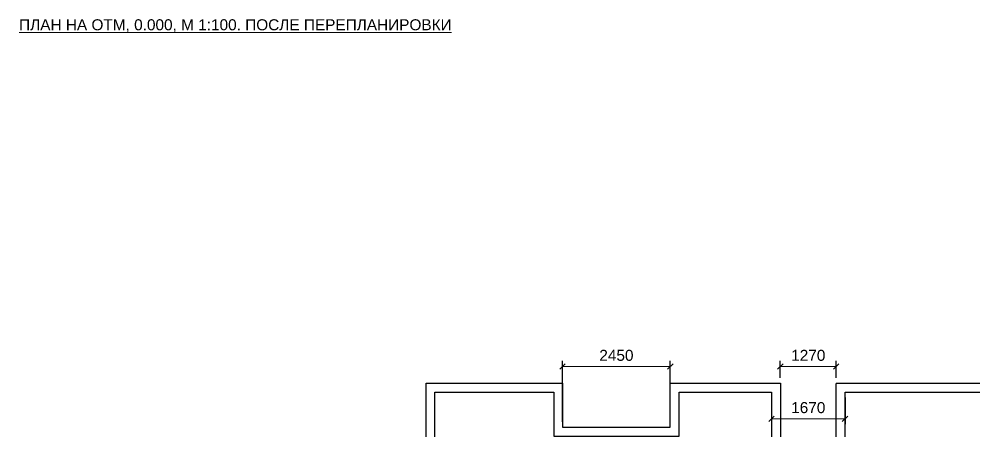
# Model space of a CAD drawing. Header units: metres. Extents: x 0 to 62.5, y -0.5 to 27.6.
# Drawn here: x 3.21 to 24.91, y 18.29 to 27.65 of the extents above; entities that cross this region are included whole.
import ezdxf
from ezdxf.enums import TextEntityAlignment as Align

# ---------------------------------------------------------------- set-up
doc = ezdxf.new("R2010")
doc.units = ezdxf.units.M
doc.header["$MEASUREMENT"] = 0
doc.layers.add('Level 50', color=7, linetype='Continuous', lineweight=0)
doc.styles.get("Standard").update_dxf_attribs({"font": 'CS_Gost2304.shx'})
doc.styles.add('Style-Arial', font='arial.ttf')
doc.dimstyles.get("Standard").update_dxf_attribs({"dimtxt": 0.18, "dimasz": 0.18, "dimexe": 0.18, "dimexo": 0.0625, "dimgap": 0.09, "dimtad": 0, "dimtih": 1, "dimtoh": 1, "dimdec": 4, "dimzin": 0, "dimdsep": 46, "dimtxsty": 'STANDARD', "dimcen": 0.09, "dimadec": 0, "dimazin": 0, "dimtfac": 1, "dimtdec": 4, "dimtofl": 0, "dimtmove": 0, "dimatfit": 3, "dimfxl": 1, "dimtolj": 1, "dimtzin": 0, "dimarcsym": 0})

# ---------------------------------------------------------------- blocks, each defined once
blk = doc.blocks.new('_Oblique')
at = {"color": 0, "linetype": 'ByBlock', "lineweight": -2}
blk.add_line((0.5, 0.5), (-0.5, -0.5), dxfattribs=at)
blk = doc.blocks.new('*D93')
at = {"color": 0, "lineweight": -2, "transparency": 16777216}
for p, q in [((20.513, 19.497), (20.513, 19.877)), ((21.783, 19.494), (21.783, 19.877))]:
    blk.add_line(p, q, dxfattribs=at)
at = {"color": 5, "lineweight": 0, "transparency": 16777216}
blk.add_line((20.513, 19.752), (21.783, 19.752), dxfattribs=at)
at = {"layer": 'Defpoints', "color": 0, "transparency": 16777216}
for p in [(21.783, 19.752), (20.513, 19.372), (21.783, 19.369)]:
    blk.add_point(p, dxfattribs=at)
at = {"color": 5, "lineweight": 0, "transparency": 16777216, "xscale": 0.125, "yscale": 0.125, "zscale": 0.125, "rotation": 180}
blk.add_blockref('_Oblique', (20.513, 19.752), dxfattribs=at)
at = {"color": 5, "lineweight": 0, "transparency": 16777216, "xscale": 0.125, "yscale": 0.125, "zscale": 0.125}
blk.add_blockref('_Oblique', (21.783, 19.752), dxfattribs=at)
at = {"color": 0, "transparency": 16777216, "insert": (21.148, 20.004), "char_height": 0.25, "attachment_point": 5, "style": 'Style-Arial'}
blk.add_mtext('1270', dxfattribs=at)
blk = doc.blocks.new('TerminatorOpen')
at = {"color": 0, "linetype": 'ByBlock', "lineweight": -2}
for q in [(-1, 0.5), (-1, 0), (-1, -0.5)]:
    blk.add_line((0, 0), q, dxfattribs=at)
blk = doc.blocks.new('*D94')
at = {"color": 0, "lineweight": -2, "transparency": 16777216}
for p, q in [((20.313, 19.047), (20.313, 18.438)), ((21.983, 19.047), (21.983, 18.438))]:
    blk.add_line(p, q, dxfattribs=at)
at = {"color": 5, "lineweight": 0, "transparency": 16777216}
blk.add_line((20.313, 18.563), (21.983, 18.563), dxfattribs=at)
at = {"layer": 'Defpoints', "color": 0, "transparency": 16777216}
for p in [(20.313, 19.172), (21.983, 19.172), (21.983, 18.563)]:
    blk.add_point(p, dxfattribs=at)
at = {"color": 5, "lineweight": 0, "transparency": 16777216, "xscale": 0.125, "yscale": 0.125, "zscale": 0.125, "rotation": 180}
blk.add_blockref('_Oblique', (20.313, 18.563), dxfattribs=at)
at = {"color": 5, "lineweight": 0, "transparency": 16777216, "xscale": 0.125, "yscale": 0.125, "zscale": 0.125}
blk.add_blockref('_Oblique', (21.983, 18.563), dxfattribs=at)
at = {"color": 0, "transparency": 16777216, "insert": (21.148, 18.816), "char_height": 0.25, "attachment_point": 5, "style": 'Style-Arial'}
blk.add_mtext('1670', dxfattribs=at)
blk = doc.blocks.new('*D95')
at = {"color": 0, "lineweight": -2, "transparency": 16777216}
for p, q in [((15.563, 18.497), (15.563, 19.877)), ((18.013, 18.497), (18.013, 19.877))]:
    blk.add_line(p, q, dxfattribs=at)
at = {"color": 5, "lineweight": 0, "transparency": 16777216}
blk.add_line((15.563, 19.752), (18.013, 19.752), dxfattribs=at)
at = {"layer": 'Defpoints', "color": 0, "transparency": 16777216}
for p in [(18.013, 19.752), (15.563, 18.372), (18.013, 18.372)]:
    blk.add_point(p, dxfattribs=at)
at = {"color": 5, "lineweight": 0, "transparency": 16777216, "xscale": 0.125, "yscale": 0.125, "zscale": 0.125, "rotation": 180}
blk.add_blockref('_Oblique', (15.563, 19.752), dxfattribs=at)
at = {"color": 5, "lineweight": 0, "transparency": 16777216, "xscale": 0.125, "yscale": 0.125, "zscale": 0.125}
blk.add_blockref('_Oblique', (18.013, 19.752), dxfattribs=at)
at = {"color": 0, "transparency": 16777216, "insert": (16.788, 20.004), "char_height": 0.25, "attachment_point": 5, "style": 'Style-Arial'}
blk.add_mtext('2450', dxfattribs=at)

msp = doc.modelspace()

# ---------------------------------------------------------------- linework, layer by layer
at = {"layer": 'Level 50', "color": 7, "linetype": 'Continuous', "lineweight": 30}
for points in [[(12.46325171, 16.95150456), (12.46325171, 19.37150456), (15.56325171, 19.37150456), (15.56325171, 18.37150456), (18.01325171, 18.37150456), (18.01325171, 19.37150456)], [(18.01325171, 19.37150456), (20.51325171, 19.37150456), (20.51325171, 15.76150456), (21.98325171, 15.76150456)], [(21.78325171, 19.37150456), (28.99325171, 19.37150456), (32.57325171, 19.37150456), (36.18325171, 19.37150456), (41.78325171, 19.37150456), (41.78325171, 19.37150456)], [(21.98325171, 15.76150456), (22.58325171, 15.76150456), (22.58325171, 16.86150456), (21.78325171, 16.86150456), (21.78325171, 19.36948512)], [(12.66325171, 16.95150456), (12.66325171, 19.17150456), (15.36325171, 19.17150456), (15.36325171, 18.17150456), (18.21325171, 18.17150456), (18.21325171, 19.17150456)], [(18.21325171, 19.17150456), (20.31325171, 19.17150456), (20.31325171, 15.56150456), (21.98325171, 15.56150456)], [(21.98325171, 15.56150456), (22.78325171, 15.56150456), (22.78325171, 17.06150456), (21.98325171, 17.06150456), (21.98325171, 19.17150456)], [(21.98325171, 19.17150456), (28.79325171, 19.17150456), (28.79325171, 18.50150456), (28.99325171, 18.50150456), (28.99325171, 19.17150456), (32.37325171, 19.17150456), (32.37325171, 18.50150456), (32.57325171, 18.50150456), (32.57325171, 19.17150456), (35.98325171, 19.17150456), (35.98325171, 18.57150456), (36.18325171, 18.57150456), (36.18325171, 19.17150456), (41.58325171, 19.17150456)]]:
    msp.add_lwpolyline(points, dxfattribs=at)

# ---------------------------------------------------------------- texts
at = {"color": 7, "linetype": 'Continuous', "lineweight": 13, "style": 'Style-Arial'}
msp.add_text('%%UПЛАН НА ОТМ, 0.000, М 1:100. ПОСЛЕ ПЕРЕПЛАНИРОВКИ', height=0.25, dxfattribs=at).set_placement((3.21377808, 27.64146683), align=Align.TOP_LEFT)

# ---------------------------------------------------------------- dimensions: what is measured, and where the dimension line sits
for base, p1, p2, picture, middle in [((18.01325171, 19.75184983), (15.56325171, 18.37150456), (18.01325171, 18.37150456), '*D95', (16.78825171, 20.00449307)), ((21.78325171, 19.75184983), (20.51325171, 19.37150456), (21.78325171, 19.36948512), '*D93', (21.14825171, 20.00449307)), ((21.98325171, 18.56288622), (20.31325171, 19.17150456), (21.98325171, 19.17150456), '*D94', (21.14825171, 18.81552947))]:
    dim = msp.add_linear_dim(base=base, p1=p1, p2=p2, dimstyle='Standard', override={"dimtxt": 0.25, "dimasz": 0.125, "dimexe": 0.125, "dimexo": 0.125, "dimgap": 0.125, "dimtad": 1, "dimtih": 0, "dimtoh": 0, "dimlfac": 1000, "dimzin": 11, "dimtxsty": 'Style-Arial', "dimblk": 'Oblique', "dimclrd": 5, "dimadec": 4, "dimazin": 3, "dimldrblk": 'TerminatorOpen', "dimfrac": 2, "dimtolj": 0, "dimtzin": 11, "dimlwd": 0})
    dim.commit()
    dim.dimension.update_dxf_attribs({"geometry": picture, "text_midpoint": middle})

doc.saveas('drawing.dxf')
